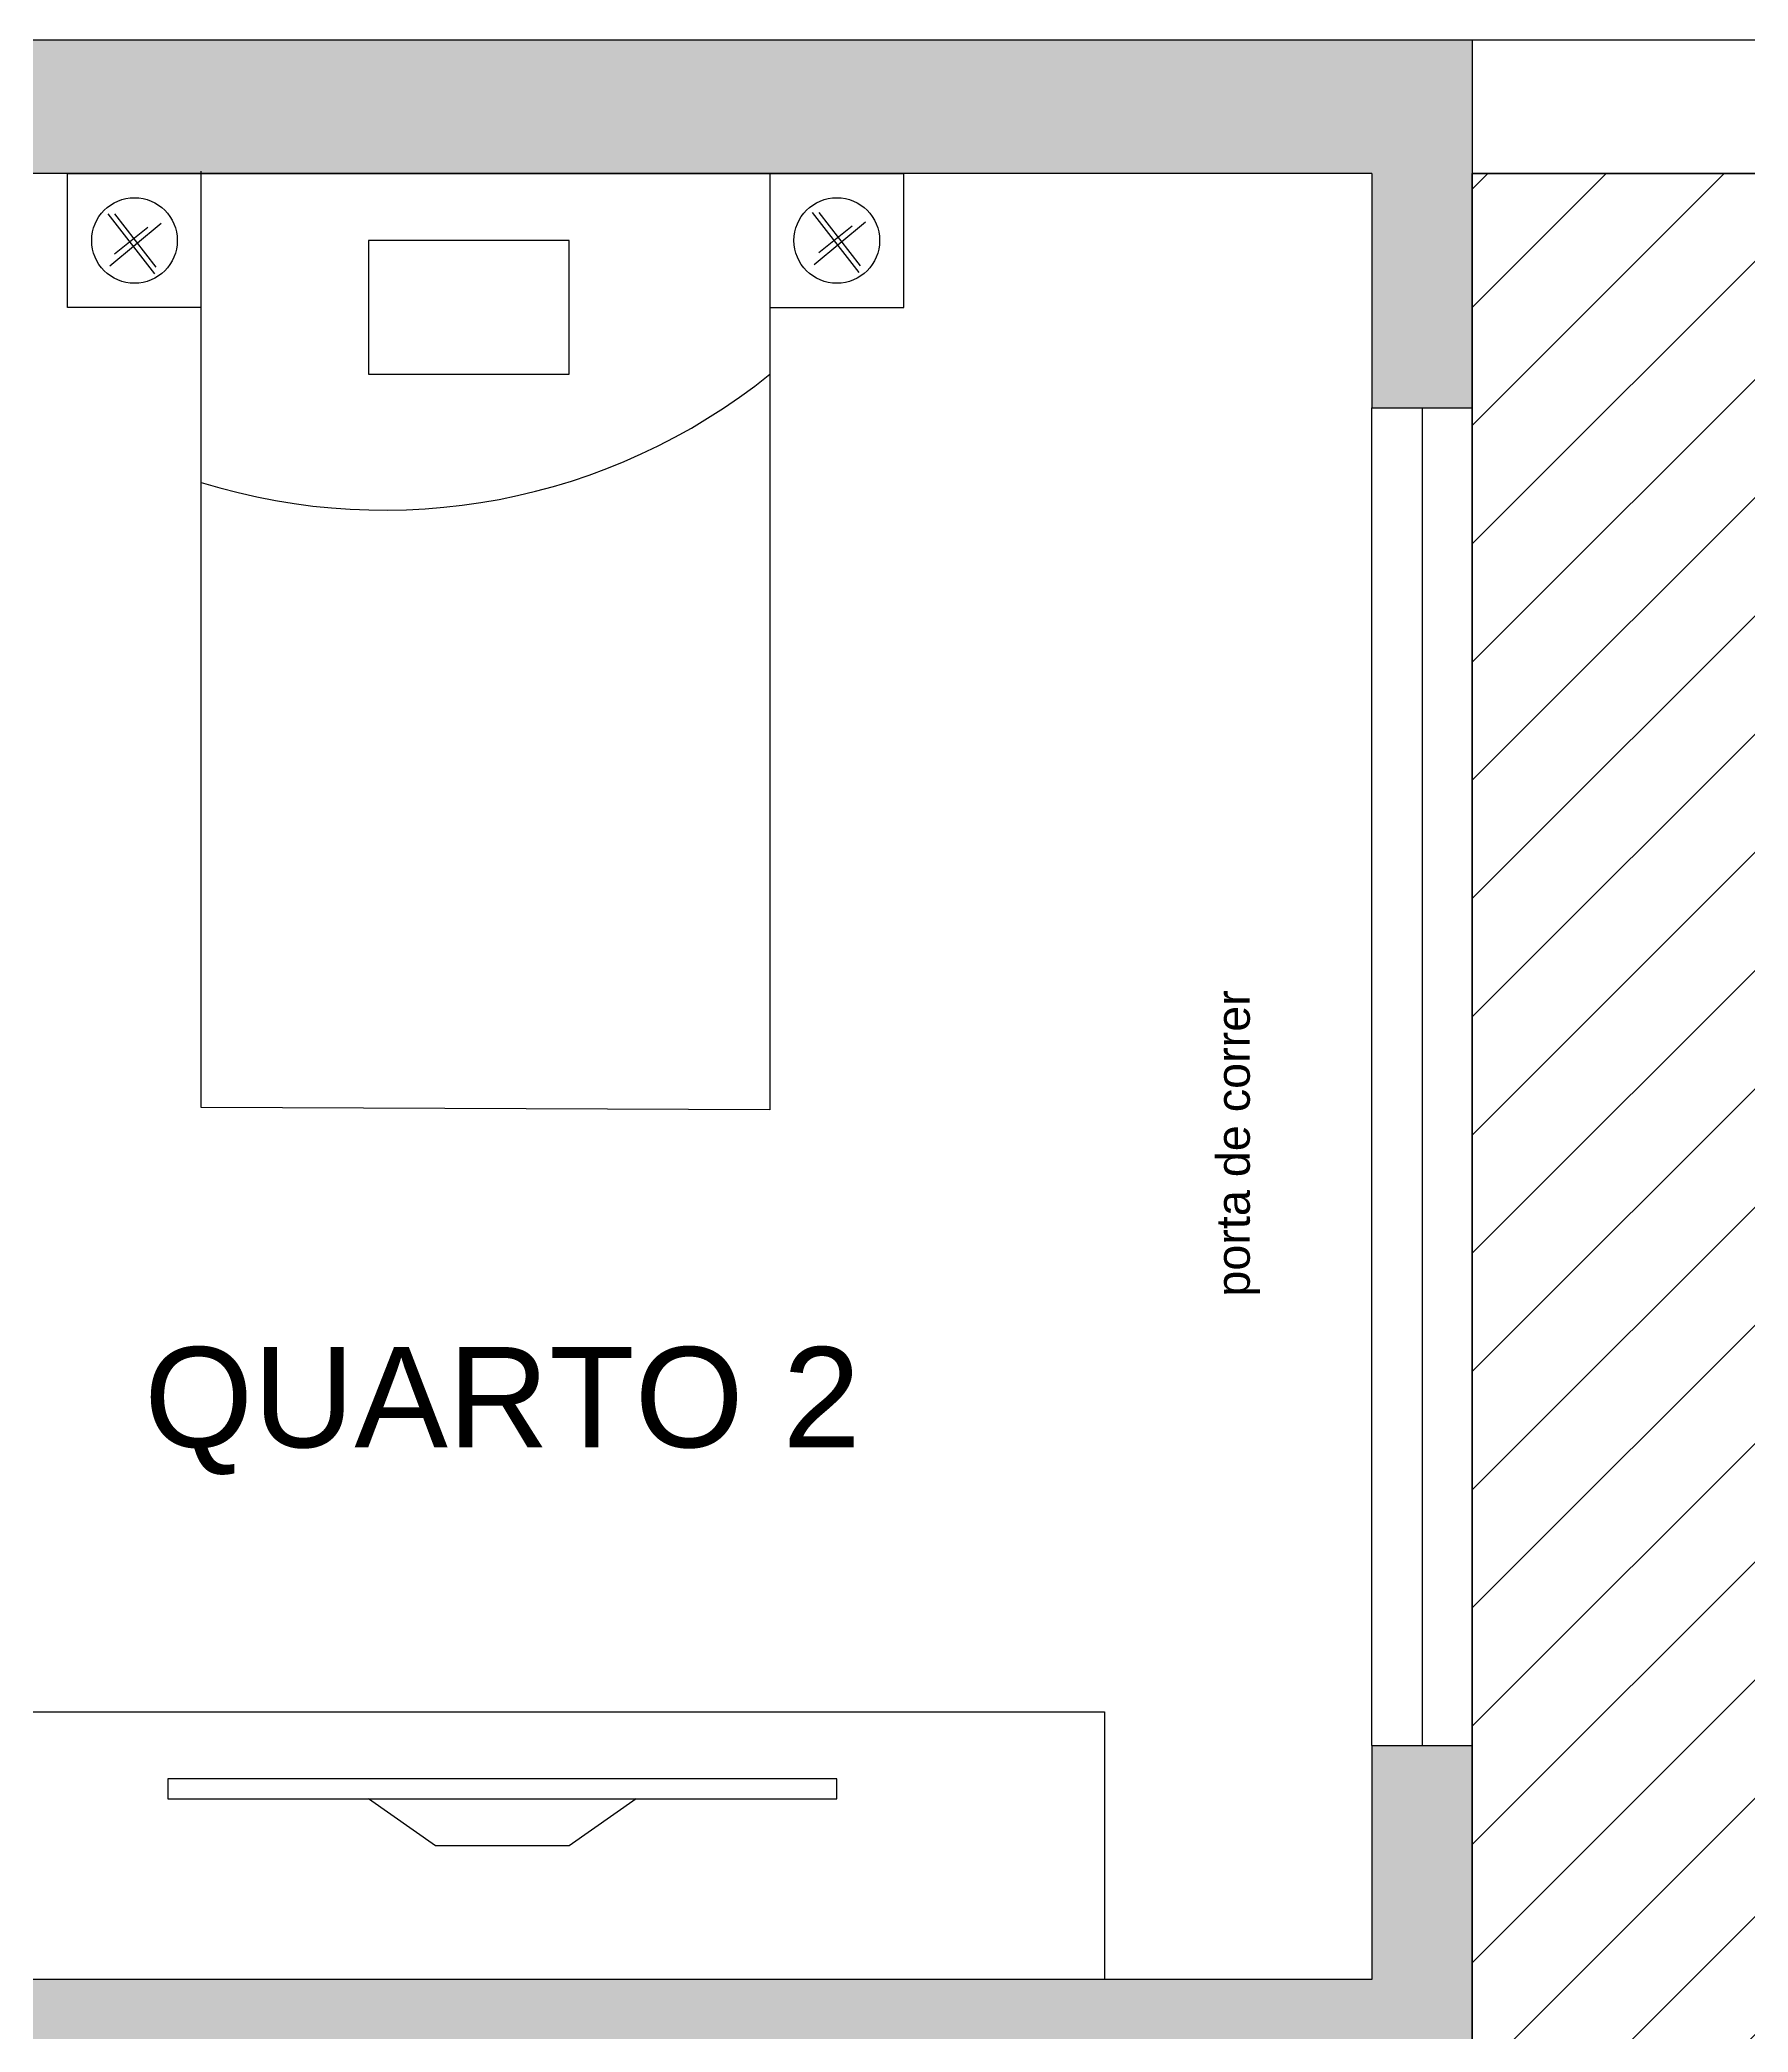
# Model space of a CAD drawing. Header units: metres. Extents: x -6.6 to 15, y 0 to 10.8.
# Drawn here: x 8.309 to 10.863, y 7.871 to 10.85 of the extents above; entities that cross this region are included whole.
import ezdxf

# ---------------------------------------------------------------- set-up
doc = ezdxf.new("R2010")
doc.units = ezdxf.units.M
for name, color, linetype, lineweight, true_color in [('1 - paredes', 7, 'Continuous', 25, 0x000000), ('2 - portas e janelas', 1, 'Continuous', 25, 0xff0000), ('3 - pisos e telhados', 4, 'Continuous', 25, 0x00ffff), ('4 - layouts dos objetos', 83, 'Continuous', 25, 0x63c85c), ('6 - legendas', 7, 'Continuous', 25, 0x000000)]:
    doc.layers.add(name, color=color, linetype=linetype, lineweight=lineweight, true_color=true_color)
doc.styles.add('textstyle20', font='')
doc.styles.add('textstyle6', font='')
doc.styles.get('textstyle20').set_extended_font_data('Arial')
doc.styles.get('textstyle6').set_extended_font_data('Arial')

msp = doc.modelspace()

# ---------------------------------------------------------------- hatches: boundary and pattern name
at = {"layer": '1 - paredes', "true_color": 0xa0a0a4}
h = msp.add_hatch(color=252, dxfattribs=at)
h.paths.add_polyline_path([(10.3, 10.65), (6.85, 10.65), (6.85, 8.3), (6.85, 7.95), (6.95, 7.95), (6.95, 7.8), (6.7, 7.8), (6.7, 8.3), (5.8, 8.3), (5.8, 7.5), (5.65, 7.5), (5.65, 8.3), (5.3, 8.3), (5.3, 8.45), (6.7, 8.45), (6.7, 10.65), (4.5, 10.65), (4.5, 9.95), (4.35, 9.95), (4.35, 10.65), (0.2, 10.65), (0.2, 9.05), (0.2629, 8.9871), (0.1379, 8.8621), (0, 9), (0, 10.85), (10.45, 10.85), (10.45, 10.3), (10.3, 10.3)])
h.paths.add_polyline_path([(4.35, 9.15), (4.5, 9.15), (4.5, 8.3), (4.35, 8.3), (2, 8.3), (2, 7.7), (1.85, 7.7), (1.85, 8.3), (0.7, 8.3), (0.5621, 8.4379), (0.6871, 8.5629), (0.8, 8.45), (4.35, 8.45)])
msp.add_hatch(color=252, dxfattribs=at).paths.add_polyline_path([(7.9, 7.7), (8.05, 7.7), (8.05, 7.8), (10.3, 7.8), (10.3, 7.6), (10.45, 7.6), (10.45, 7.8), (10.45, 8.3), (10.3, 8.3), (10.3, 7.95), (7.8, 7.95), (7.8, 7.8), (7.9, 7.8)])
at = {"layer": '3 - pisos e telhados', "true_color": 0xdfc591}
h = msp.add_hatch(dxfattribs=at)
h.set_pattern_fill('ACAD_ISO02W100', color=31, scale=0.04, angle=-45, style=0)
h.set_pattern_definition([(45, (0, 0), (-0.08838835, 0.08838835), [])])
h.paths.add_polyline_path([(10.45, 10.65), (14.8, 10.65), (14.8, 3.65), (10.45, 3.65)])

# ---------------------------------------------------------------- linework, layer by layer
at = {"layer": '1 - paredes'}
for p, q in [((0, 10.85), (10.45, 10.85)), ((10.45, 10.85), (15, 10.85)), ((10.45, 10.85), (10.45, 10.3)), ((10.3, 10.65), (6.85, 10.65)), ((10.3, 10.65), (10.3, 10.3)), ((14.8, 10.65), (10.45, 10.65)), ((10.3, 10.3), (10.45, 10.3)), ((10.3, 8.3), (10.3, 7.95)), ((10.3, 8.3), (10.45, 8.3)), ((10.45, 8.3), (10.45, 7.8)), ((10.3, 7.95), (7.8, 7.95)), ((10.3, 7.95), (10.3, 7.95))]:
    msp.add_line(p, q, dxfattribs=at)
at = {"layer": '2 - portas e janelas'}
for p, q in [((10.3, 8.3), (10.3, 10.3)), ((10.3, 8.3), (10.3, 10.3)), ((10.3, 10.3), (10.45, 10.3)), ((10.3, 10.3), (10.45, 10.3)), ((10.375, 10.3), (10.375, 8.3)), ((10.375, 10.3), (10.375, 8.3)), ((10.45, 10.3), (10.45, 8.3)), ((10.45, 10.3), (10.45, 8.3)), ((10.3, 8.3), (10.45, 8.3)), ((10.3, 8.3), (10.45, 8.3))]:
    msp.add_line(p, q, dxfattribs=at)
at = {"layer": '3 - pisos e telhados', "color": 43, "true_color": 0xc38c48}
for p, q in [((10.45, 10.65), (14.8, 10.65)), ((10.45, 3.65), (10.45, 10.65))]:
    msp.add_line(p, q, dxfattribs=at)
at = {"layer": '4 - layouts dos objetos'}
for p, q in [((8.3499, 10.45), (8.3499, 10.65)), ((8.3499, 10.65), (8.5499, 10.65)), ((8.5499, 9.2536), (8.5499, 10.6536)), ((8.5499, 10.65), (9.4, 10.65)), ((9.4, 10.65), (9.4, 10.65)), ((9.4, 10.65), (9.4, 9.25)), ((9.4, 10.65), (9.6, 10.65)), ((9.6, 10.45), (9.6, 10.65)), ((8.41, 10.59), (8.48, 10.5)), ((8.413, 10.512), (8.49, 10.576)), ((8.42, 10.59), (8.482, 10.51)), ((9.463, 10.592), (9.533, 10.502)), ((9.466, 10.514), (9.543, 10.578)), ((9.473, 10.592), (9.535, 10.512)), ((8.42, 10.53), (8.47, 10.57)), ((9.1, 10.55), (8.8, 10.55)), ((8.8, 10.55), (8.8, 10.35)), ((9.1, 10.35), (9.1, 10.55)), ((9.473, 10.532), (9.523, 10.572)), ((8.5499, 10.45), (8.3499, 10.45)), ((9.4, 10.45), (9.6, 10.45)), ((8.8, 10.35), (9.1, 10.35)), ((9.4, 9.25), (8.5499, 9.2536)), ((8.1, 8.35), (9.9, 8.35)), ((9.9, 8.35), (9.9, 7.95)), ((9.5, 8.25), (8.5, 8.25)), ((8.5, 8.25), (8.5, 8.22)), ((9.5, 8.22), (9.5, 8.25)), ((8.5, 8.22), (9.5, 8.22)), ((8.9, 8.15), (8.8, 8.22)), ((9.2, 8.22), (9.1, 8.15)), ((9.1, 8.15), (8.9, 8.15)), ((9.9, 7.95), (8.1, 7.95))]:
    msp.add_line(p, q, dxfattribs=at)
for centre in [(8.45, 10.55), (9.5, 10.55)]:
    msp.add_circle(centre, 0.064, dxfattribs=at)
msp.add_arc((8.8233, 11.0667), 0.9199, 252.707, 308.8219, dxfattribs=at)

# ---------------------------------------------------------------- texts
at = {"layer": '6 - legendas', "insert": (10.1, 9.2), "char_height": 0.01, "attachment_point": 5, "rotation": 90, "style": 'textstyle20'}
msp.add_mtext('\\H0.05;porta de correr', dxfattribs=at)
at = {"layer": '6 - legendas', "insert": (9, 8.8), "char_height": 0.01, "attachment_point": 5, "style": 'textstyle6'}
msp.add_mtext('\\H0.15;QUARTO 2', dxfattribs=at)

doc.saveas('drawing.dxf')
